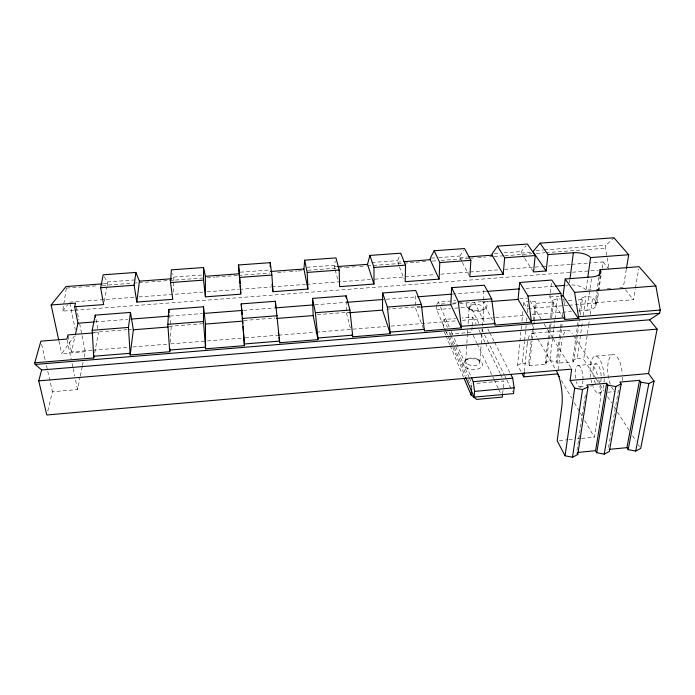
<?xml version="1.0" encoding="UTF-8"?>
<svg xmlns="http://www.w3.org/2000/svg" width="695" height="695" viewBox="0 0 695 695"><rect width="100%" height="100%" fill="white"/><g stroke="black" fill="none" stroke-linecap="round" stroke-linejoin="round"><path stroke-width="0.52" stroke-dasharray="3.48 2.61" d="M399.095 266.037L397.592 260.616L400.311 254.118M415.332 305.383L415.627 294.715M436.851 305.366L436.668 309.623L445.591 330.533M443.601 327.875L443.992 319.465L455.703 318.519M461.836 261.389L459.838 257.55L459.916 256.038L463.504 250.217M170.266 342.383L171.178 326.78L169.12 326.945M173.211 292.074L173.82 281.71M173.88 280.676L173.802 277.07L172.577 273.465M465.702 361.296L467.414 334.451M467.483 333.374L467.683 330.151M468.091 323.714L469.116 307.598M478.864 323.279L470.793 306.912L471.123 301.682M472.087 326.885L471.731 332.297L448.631 334.217L445.703 331.793M472.166 325.807L472.739 317.146L462.088 318.006M471.662 386.82L471.801 384.778M483.216 300.014L484.068 288.364M479.863 362.121L482 333.087M482.078 332.01L483.816 308.354M502.659 393.874L503.84 380.947L475.067 383.475M524.143 257.567L521.215 253.076L521.363 251.59L526.072 245.726M520.903 371.417L517.567 365.057L519.825 342.496M519.93 341.427L521.545 325.312M521.971 321.012L522.935 311.343M523.474 305.974L523.795 302.751L528.704 300.865M567.997 305.331L527.279 308.597L527.714 304.375M517.567 365.057L522.293 363.033L524.508 341.592M524.621 340.524L526.167 325.521M526.601 321.229L526.94 318.015M527.488 312.654L528.157 306.226M524.325 371.512L527.131 344.763M551.013 323.384L546.122 364.197L529.503 365.639L528.66 364.093L531.319 339.403M531.432 338.335L535.359 301.83L529.659 301.005M529.503 365.639L532.179 340.906M532.292 339.838L533.23 331.237M533.343 330.16L534.273 321.559M534.394 320.482L536.253 303.281L535.359 301.83M563.949 318.588L549.823 296.93L550.197 293.759M550.318 292.708L551.682 281.093M546.122 364.197L545.245 362.66L547.929 340.142M548.051 339.064L549.206 329.413M549.328 328.344L549.841 324.052M550.605 317.615L552.647 300.457L557.442 298.581L560.318 298.998M551.656 318.015L553.585 301.899L552.647 300.457M545.245 362.66L549.867 360.653L552.482 339.247M552.612 338.178L553.654 329.612M553.785 328.544L554.836 319.987M554.966 318.909L557.442 298.581M569.066 305.244L596.927 303.02L592.731 297.278L585.998 296.313L581.315 298.19L582.323 299.615L573.688 361.808L557.164 363.242L556.261 361.704L559.11 339.203M559.249 338.126L560.465 328.483M560.604 327.415L561.282 322.054M561.968 316.694L562.507 312.411M563.871 301.691L564.14 299.545L561.273 299.137M557.164 363.242L561.543 328.891M561.682 327.814L562.368 322.454M564.557 305.279L565.105 300.978L564.14 299.545M558.137 369.618L561.708 341.844A24.247 8.218 84.9 0 1 562.22 338.847M569.483 282.865L569.9 279.633M573.688 361.808L572.741 360.279L577.319 327.093M577.467 326.024L578.058 321.742M579.395 312.107L581.315 298.19M591.21 289.728L586.007 290.128L587.631 278.582M572.741 360.279L577.258 358.29L582.532 320.89M583.287 315.547L585.998 296.313M578.657 310.96L586.971 310.291L591.575 278M595.902 378.428L583.687 359.332L588.517 326.163M588.674 325.095L589.299 320.821M590.237 314.401L592.731 297.278M598.977 277.027L595.181 302.725L595.945 304.445A13.657 6.351 6.2 0 1 586.945 310.257M608.716 267.297L605.484 248.245L605.91 245.335L613.972 237.768M595.806 306.104L597.865 292.195M598.021 291.127L600.402 275.072M596.927 303.02L601.019 275.637M602.122 268.261L603.06 261.945L589.004 263.005M576.98 450.386L578.587 439.674M578.753 438.597L579.395 434.314M579.561 433.246L581.168 422.534M581.333 421.457L583.748 405.394M583.913 404.325L585.52 393.613M73.531 310.291L62.715 311.117L66.329 288.095M581.619 438.432L594.381 437.207L599.872 403.326A25.698 9.183 83.9 0 0 599.698 384.674M626.291 269.399L623.363 287.2L619.071 287.539M595.181 302.725L633.406 299.71L635.247 289.059M635.43 287.991L638.731 268.826M608.525 447.328L619.106 386.368M94.737 352.652L98.481 332.523L94.277 332.853M104.276 301.413L107.021 286.653M107.221 285.602L107.343 281.953L103.199 274.82M47.79 410.927L52.446 391.702L77.571 389.565L80.125 376.951M80.342 375.899L82.262 366.447M82.47 365.396L83.113 362.243M84.173 356.987L85.242 351.731L79.751 324.261M334.955 268.878L334.373 265.264L335.268 261.059M91.94 350.28L71.463 351.948L75.19 335.529M436.886 304.384L438.389 302.038L455.659 300.674M85.242 351.731L61.673 353.642L74.217 336.302M62.715 311.117L67.78 304.61M482.799 310.109L485.597 308.38M465.746 359.932L467.883 358.742M559.301 440.56L567.806 439.744M568.866 439.648L573.123 439.24M577.371 438.832L580.56 438.528M598.23 393.083L603.477 392.606M607.682 392.223L615.032 391.563M579.786 386.993L585.06 386.524M590.342 386.055L593.504 385.768M575.59 378.315A10.877 3.77 84.3 0 1 578.414 365.396L596.319 363.824M595.824 356.109L613.711 354.572M532.57 333.226L567.928 330.299M568.336 300.727L573.714 300.301M578.023 299.953L582.323 299.615M93.017 350.193L128.575 347.309M132.884 346.961L169.606 343.982M170.692 343.895L205.26 341.097M207.423 340.924L244.145 337.961M245.222 337.874L277.626 335.251M278.704 335.164L315.434 332.201M316.512 332.106L385.647 326.52M391.05 326.085L456.989 320.76M462.392 320.326L494.684 317.719M495.752 317.632L525.698 315.226M532.109 314.705L571.377 311.542M596.545 289.311L601.905 288.885M607.265 288.468L612.634 288.043M441.169 304.045L446.52 303.628M452.94 303.116L457.214 302.777M458.283 302.699L462.566 302.36M452.271 304.019L458.596 303.524M459.656 303.437L490.601 301.013M519.73 298.728L527.288 298.138M93.408 332.34L126.95 329.691M128.028 329.604L132.363 329.265M169.146 326.363L202.679 323.714M243.797 320.464L275.168 317.989M317.363 314.653L348.742 312.177M386.611 309.188L420.145 306.538M490.496 301.552L483.068 302.134L494.536 324.174M549.823 296.93L558.997 296.209M420.657 307.086L415.271 307.511L423.272 328.014M436.668 309.623L450.534 308.519M454.799 308.18L470.793 306.912M536.253 303.281L553.585 301.899M74.617 310.205L598.256 270.242M95.285 321.872L127.75 319.344M169.945 316.069L202.41 313.541M243.528 310.344L274.899 307.902M314.939 304.792L346.318 302.351M386.351 299.241L416.644 296.887M452.349 294.107L485.892 291.5M525.933 288.382L554.063 286.201M565.956 285.271L568.119 285.106M346.206 301.17L346.431 312.95L348.482 312.793M69.682 302.169L134.595 297.269M138.93 296.947L202.758 292.135M207.084 291.804L238.463 289.441M239.54 289.355L270.92 286.992M271.997 286.913L305.539 284.385M306.625 284.298L370.452 279.486M374.779 279.164L435.365 274.594M440.778 274.186L468.908 272.066M469.994 271.98L499.201 269.782M504.613 269.373L541.396 266.593M542.474 266.515L570.604 264.395M571.69 264.317L587.918 263.092M107.343 281.953L137.071 279.772M173.802 277.07L201.95 275.003M240.366 272.179L270.242 269.981M307.016 267.28L334.373 265.264M371.808 262.51L397.592 260.616M431.334 258.158L437.685 257.689M438.745 257.61L459.916 256.038M535.888 250.521L543.429 249.965M544.506 249.879L605.91 245.335M103.373 283.803L107.612 283.49M334.408 266.784L336.545 266.628M397.566 262.128L401.78 261.824M459.838 257.55L467.344 256.994M521.215 253.076L532.361 252.259M66.59 288.078L84.99 286.722M86.067 286.644L96.892 285.845M102.295 285.445L132.597 283.204M133.675 283.126L138.01 282.804M139.087 282.726L144.499 282.326M145.585 282.248L156.401 281.449M157.487 281.371L168.303 280.572M169.389 280.485L202.931 278.009M207.258 277.687L214.833 277.131M215.91 277.053L226.735 276.254M227.812 276.176L237.551 275.455M238.637 275.376L270.016 273.057M277.592 272.501L285.167 271.936M289.494 271.615L297.069 271.059M298.146 270.981L302.473 270.659M307.885 270.259L344.677 267.54M345.762 267.462L355.501 266.741M359.828 266.428L366.317 265.942M367.403 265.864L403.109 263.231M404.186 263.153L415.011 262.354M416.088 262.267L426.912 261.468M432.325 261.068L436.651 260.755M440.986 260.434L470.22 258.271M471.297 258.192L473.469 258.036M477.795 257.715L485.371 257.15M489.706 256.837L492.955 256.594M494.032 256.516L503.779 255.795M504.865 255.717L531.918 253.71M536.245 253.388L544.906 252.745M545.983 252.667L605.484 248.245M494.31 253.527L499.722 253.136M504.049 252.832L521.363 251.59M577.258 358.29L583.687 359.332M549.867 360.653L556.261 361.704M522.293 363.033L528.66 364.093M477.856 359.315L479.741 360.74M467.553 307.451L470.029 309.457M586.007 290.128L584.417 288.573A13.318 6.116 5.9 0 0 569.205 285.019M625.37 289.702L633.406 299.71M603.06 261.945L609.081 269.417M524.734 258.471L533.508 271.936M573.505 335.546L593.99 367.134A25.698 9.183 83.9 0 1 598.16 377.237M596.484 379.331L599.394 383.883M599.976 384.787L604.051 391.155M607.543 396.61L611.617 402.97M613.946 406.61L615.101 408.425M617.429 412.065L629.071 430.248M632.563 435.704L636.047 441.16M638.375 444.791L639.539 446.616M530.05 300.822L541.309 319.274M544.116 323.896L546.93 328.509M547.495 329.43L552.56 337.735M553.124 338.656L571.69 369.115M523.795 302.751L527.279 308.597M537.626 338.604L555.626 369.505M561.378 380.408L571.655 398.105M574.365 402.761L579.769 412.065M580.316 413.004L581.932 415.792M584.643 420.449L594.381 437.207M462.331 262.354L469.334 275.802M474.416 302.282L484.919 323.114M487.82 328.865L489.271 331.732M489.749 332.697L494.102 341.323M494.579 342.279L510.043 372.946M481.713 329.065L484.094 333.878M484.563 334.842L504.518 375.291M504.987 376.256L506.412 379.149M506.89 380.104L512.589 391.667M472.739 317.146L476.04 323.913M478.864 329.717L480.28 332.61M480.749 333.583L484.988 342.279M485.466 343.243L500.07 373.206M500.539 374.179L502.424 378.045M473.104 335.198L476.761 342.939M477.213 343.903L493.676 378.723M494.136 379.696L498.245 388.401M498.706 389.365L500.53 393.231M440.482 306.973L449.517 327.597M451.237 331.524L453.392 336.432M454.252 338.395L470.671 375.847M443.992 319.465L447.424 327.38M449.569 332.323L450.43 334.304M450.855 335.285L468.864 376.838M469.299 377.828L471.87 383.762M449.483 336.189L466.493 375.7M468.195 379.652L472.018 388.548M446.016 331.524L452.419 346.458M452.845 347.457L465.207 376.316M444.34 331.949L445.591 334.903M446.016 335.885L449.778 344.746M450.195 345.728L463.574 377.237M438.389 302.038L439.214 304.019M399.477 267.019L404.047 278.747M335.225 269.921L337.952 280.38M346.431 312.95L351.018 330.585M41.604 344.312L45.218 360.106M46.426 365.37L52.446 391.702M58.919 340.95L61.673 353.642M67.154 340.133L71.142 359.063M72.028 363.277L72.914 367.481M73.14 368.532L74.686 375.891M75.573 380.104L77.571 389.565M68.136 335.937L71.463 351.948M69.9 303.22L75.242 329.5M76.38 307.364L78.909 320.039M95.98 319.231L98.099 330.472M169.493 314.566L170.9 324.747M527.105 344.72A24.351 7.341 84.8 0 1 527.905 339.89M528.174 338.856A24.351 7.341 84.8 0 1 536.531 336.745M595.624 383.562A10.851 3.97 84.2 0 1 593.912 379.383M593.348 376.742A10.851 3.97 84.2 0 1 594.746 364.545A10.851 3.97 84.2 0 1 599.994 369.028A10.851 3.97 84.2 0 1 600.402 382.771M582.966 380.573A10.877 3.77 84.3 0 1 580.308 387.002A10.877 3.77 84.3 0 1 576.364 381.781M578.414 365.396A10.877 3.77 84.3 0 1 583.009 379.687M598.829 379.939A25.698 9.183 83.9 0 1 599.55 383.709M603.738 385.013A18.609 6.811 84.2 0 1 593.043 386.707M591.723 382.728A18.609 6.811 84.2 0 1 591.106 380.078M590.628 377.307A18.609 6.811 84.2 0 1 595.25 356.109A18.609 6.811 84.2 0 1 604.094 375.769M604.198 378.706A18.609 6.811 84.2 0 1 604.051 382.432M613.537 389.869A18.565 7.159 84.1 0 1 611.053 385.994M610.288 384.205A18.565 7.159 84.1 0 1 611.418 355.345A18.565 7.159 84.1 0 1 622.312 374.153M622.407 377.09A18.565 7.159 84.1 0 1 622.034 382.554M563.298 335.042A24.247 8.218 84.9 0 1 572.341 333.713M481.922 301.3A10.39 5.056 3.3 0 1 485.57 308.406A10.39 5.056 3.3 0 1 471.306 309.527A10.39 5.056 3.3 0 1 467.787 302.412M465.502 367.594A9.982 5.378 3.9 0 0 482.217 366.074A9.982 5.378 3.9 0 0 470.141 358.829A9.982 5.378 3.9 0 0 465.502 367.594M467.709 364.154A7.089 3.805 3.9 0 0 479.602 363.094A7.089 3.805 3.9 0 0 471.036 357.951A7.089 3.805 3.9 0 0 467.709 364.154M471.227 310.3A7.358 3.597 3.3 0 0 483.546 309.275A7.358 3.597 3.3 0 0 474.633 304.436A7.358 3.597 3.3 0 0 471.227 310.3"/><path stroke-width="1.04" d="M243.111 326.459L244.449 345.641L205.555 348.82L203.496 321.533L203.513 306.799L168.789 309.475L167.825 324.339L169.719 351.748L130.182 354.971L128.471 327.432L130.495 312.42L95.206 315.139L92.209 330.29L93.747 357.951L34.75 362.773L35.15 364.441L41.657 369.948L649.59 319.813L659.625 313.28L660.25 310.04L655.88 285.958L639.105 266.698L600.054 269.686L599.125 275.976M503.232 274.23L492.025 255.178L492.138 253.684L497.516 246.152L504.631 257.802L503.232 274.23L469.837 276.758L470.871 260.304L464.529 248.549L434.166 250.756L439.796 262.597L439.092 279.103L405.194 281.675L405.533 265.142L400.702 253.189L369.896 255.43L373.98 267.479L373.98 284.046L339.586 286.661L339.203 270.06L335.937 257.897L304.679 260.173L307.181 272.431L307.911 289.059L273.005 291.718L271.875 275.046L270.233 262.675L238.507 264.977L240.852 294.159L205.416 296.843L203.531 280.111L203.548 267.523L171.352 269.86L170.536 282.552L172.786 299.328L136.819 302.056L134.144 285.254L135.873 272.44L103.199 274.82L100.636 287.73L103.685 304.575L74.66 306.773L77.979 323.218L75.416 334.504M352.104 334.729L352.643 336.806L390.286 333.73L382.528 310.1L382.624 293.003L415.74 290.449L421.37 304.401L424.41 330.942L461.454 327.918L458.248 301.5L451.689 287.687L484.302 285.193L491.686 298.876L495.031 325.13L531.484 322.159L527.983 296.027L519.712 282.483L551.813 280.033L560.891 293.438L564.748 317.858L564.54 319.491L578.283 318.371L578.492 316.729L574.583 292.369L565.209 278.999L591.723 276.958A13.969 6.099 5.7 0 0 600.862 271.328L600.054 269.686M390.286 333.73L387.393 307.077L382.624 293.003M439.092 279.103L430.214 259.721L430.274 258.236L434.166 250.756M461.454 327.918L450.82 304.705L451.689 287.687M169.719 351.748L169.901 348.629M502.563 394.951L502.363 397.106L476.701 399.408L471.097 394.96L471.523 388.853M41.657 369.948L38.738 380.851L46.808 414.976L510.782 374.379L512.719 378.149L514.109 387.81L513.536 393.587L474.12 397.123L474.529 391.398L473.226 381.685L471.54 377.819M531.484 322.159L518.079 299.389L519.712 282.483M497.516 246.152L527.418 244.049L535.22 255.543L533.508 271.936L546.131 270.972L547.981 254.596L540.05 243.163L533.734 250.678L533.369 252.181L546.131 270.972M559.214 376.681L557.59 373.893L523.761 376.864L524.212 372.581M304.679 260.173L303.932 269.026L307.911 289.059M130.182 354.971L133.344 329.769L130.495 312.42M136.819 302.056L139.434 281.154L135.873 272.44M578.283 318.371L563.063 295.896L565.209 278.999M570.039 278.556L573.366 252.719A13.605 5.864 5.4 0 1 588.943 256.108L590.585 257.593L628.714 254.735L626.464 268.348M649.59 319.813L657.096 329.135L648.522 373.536L654.021 381.051L648.843 383.553L640.894 382.233L639.548 380.33L619.844 382.085L621.139 383.996L609.341 451.489L604.233 454.13L596.736 452.714L607.917 385.186L606.666 383.266L586.815 385.039L588.005 386.967L577.762 454.565L572.506 457.232L565.061 455.798L574.687 388.166L570.117 380.495L571.69 369.115L510.782 374.379M587.779 277.531L590.585 257.593M572.506 457.232L582.523 389.513L588.005 386.967M596.736 452.714L595.58 450.69L606.666 383.266M604.233 454.13L615.805 386.524L621.139 383.996M93.747 357.951L94.146 355.831M654.021 381.051L640.703 448.431L635.725 451.055L628.193 449.648L626.942 447.641L639.548 380.33M628.193 449.648L640.894 382.233M635.725 451.055L648.843 383.553M74.66 306.773L75.538 303.133L51.135 304.975L58.693 339.89M34.75 362.773L40.883 341.149L66.937 339.082L67.928 334.929L93.226 332.94M369.896 255.43L367.525 264.343L373.98 284.046M51.135 304.975L66.016 286.557L102.313 283.881M577.701 452.419L595.58 450.69M609.194 449.361L626.942 447.641M474.529 391.398L514.109 387.81M473.226 381.685L512.719 378.149M570.117 380.495L648.522 373.536M38.738 380.851L657.096 329.135M93.425 356.274L129.904 353.303M169.484 350.08L205.364 347.153M244.301 343.982L279.59 341.106L275.376 301.265L241.2 303.897L244.449 345.641M317.963 339.638L317.893 337.987L352.617 335.155L349.915 310.022L346.11 295.818L312.472 298.407L313.176 315.573L317.963 339.638L279.703 342.765L279.008 337.483M390.303 332.088L424.471 329.3M461.541 326.303L495.161 323.557M578.492 316.729L660.25 310.04M531.658 320.569L564.748 317.858M35.15 364.441L659.625 313.28M242.451 317.902L242.737 321.133L205.494 324.07L205.555 348.82M313.176 315.573L276.514 318.466M382.528 310.1L349.507 312.715M92.209 330.29L128.471 327.432M167.825 324.339L203.496 321.533M242.208 318.492L277.305 315.73M312.472 298.407L315.391 312.733L349.915 310.022M387.393 307.077L421.37 304.401M458.248 301.5L491.686 298.876M527.983 296.027L560.891 293.438M574.583 292.369L655.88 285.958M491.556 301.465L518.079 299.389M561.03 296.053L563.063 295.896M133.344 329.769L168.086 327.024M421.735 306.999L450.82 304.705M77.979 323.218L94.207 321.959M130.999 319.092L168.868 316.147M203.487 313.454L242.442 310.43M275.985 307.824L312.776 304.957M347.396 302.264L383.101 299.493M417.73 296.8L451.272 294.193M486.978 291.413L519.434 288.894M555.14 286.114L564.879 285.358M139.434 281.154L171.839 278.764M205.416 296.843L205.364 276.289L239.436 273.778L238.507 264.977M270.346 271.502L303.932 269.026M337.614 266.55L367.525 264.343M403.891 261.668L430.214 259.721M468.421 256.915L492.025 255.178M439.796 262.597L470.871 260.304M504.631 257.802L535.22 255.543M547.981 254.596L573.366 252.719M100.636 287.73L134.144 285.254M170.536 282.552L203.531 280.111M239.375 277.453L271.875 275.046M307.181 272.431L339.203 270.06M373.98 267.479L405.533 265.142M540.05 243.163L613.972 237.768L628.714 254.735M607.917 385.186L615.805 386.524M574.687 388.166L582.523 389.513M577.024 453.201L577.762 454.565M521.858 373.232L523.761 376.864M565.061 455.798L557.173 440.76L561.76 406.818A25.811 8.227 84.1 0 0 556.174 370.4M465.641 377.315L474.12 397.123M463.991 378.228L471.097 394.96M203.548 267.523L205.364 276.289M95.206 315.139L95.597 317.181M168.789 309.475L169.215 312.524M272.023 284.272L273.005 291.718M278.313 332.201L278.73 335.372M203.513 306.799L205.494 324.07M315.391 312.733L317.893 337.987M241.2 303.897L242.164 314.67M239.732 278.07L240.105 283.43M240.262 285.576L240.783 293.082M242.737 321.133L242.885 323.262M275.376 301.265L275.802 307.711M279.59 341.106L279.703 342.765M346.11 295.818L346.145 297.955M352.617 335.155L352.643 336.806M270.233 262.675L270.242 266.845"/></g></svg>
